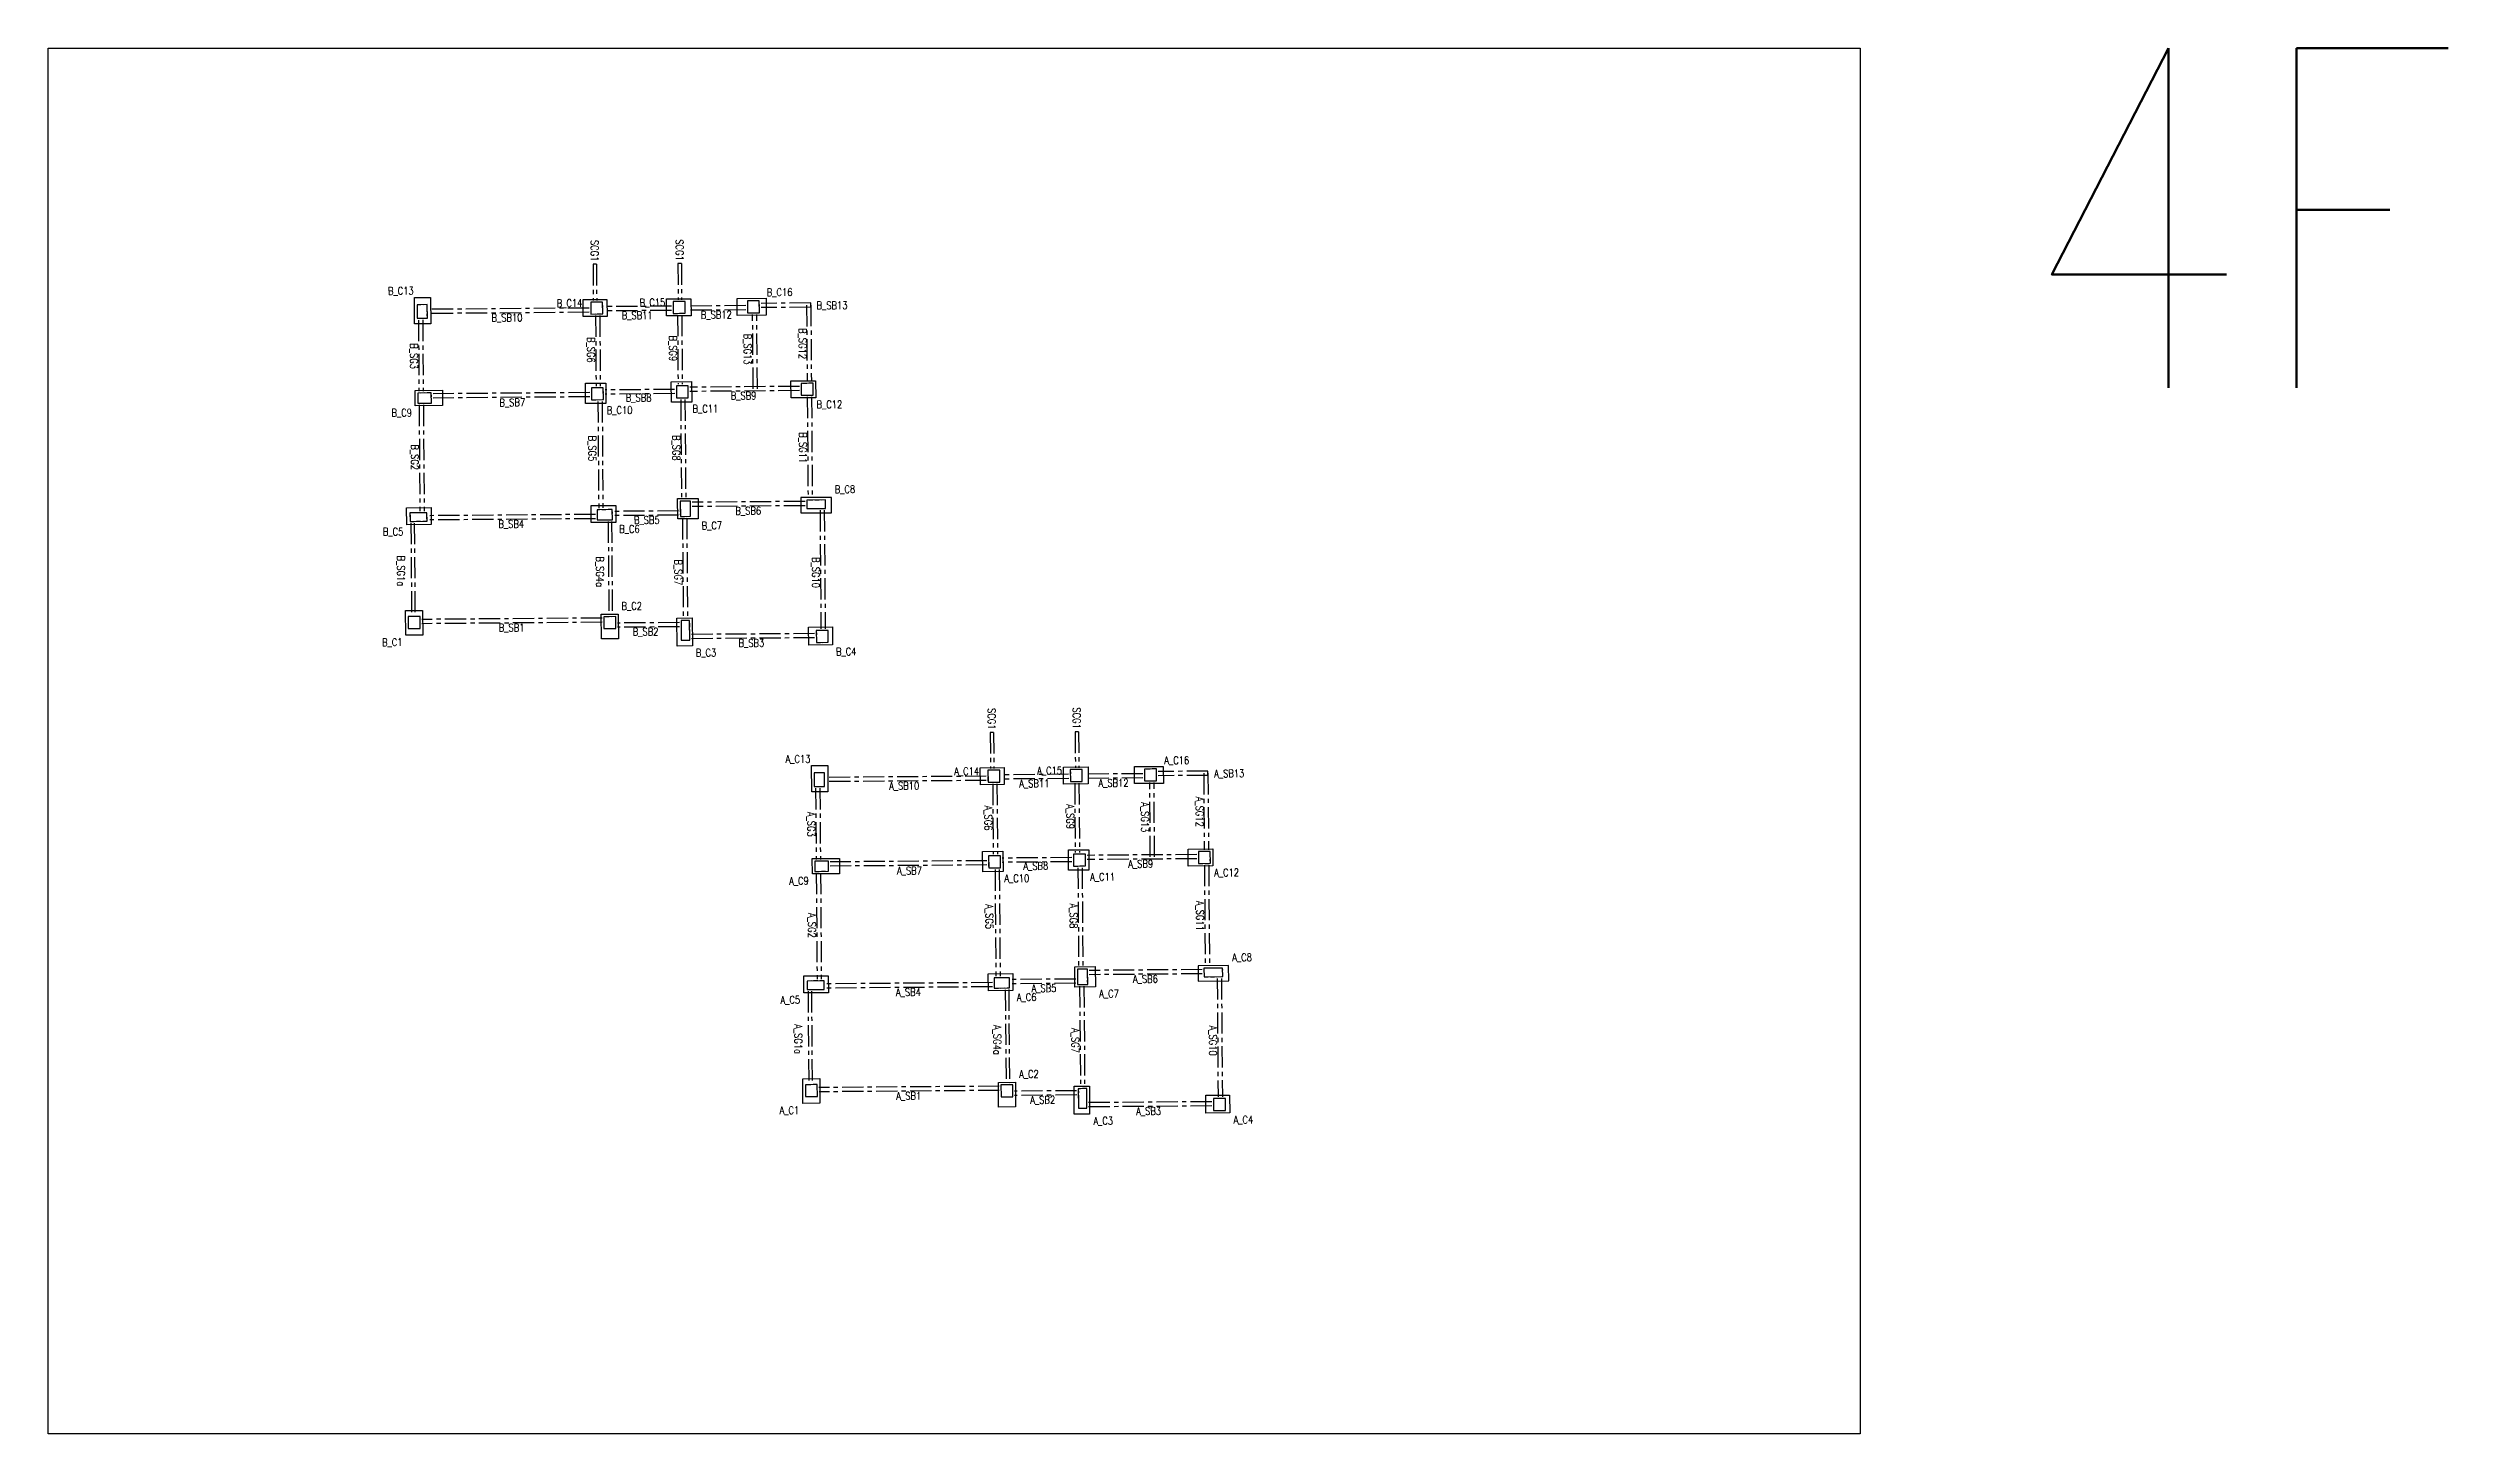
# Model space of a CAD drawing. Header units: millimetres. Extents: x 39613 to 69886, y 27475 to 191272.
# Drawn here: x 50002 to 64126, y 64097 to 72252 of the extents above; entities that cross this region are included whole.
import ezdxf
from ezdxf.enums import TextEntityAlignment as Align

# ---------------------------------------------------------------- set-up
doc = ezdxf.new("R2010")
doc.units = ezdxf.units.MM
doc.header["$LTSCALE"] = 100
doc.header["$MEASUREMENT"] = 0
doc.linetypes.add('CENTER', pattern=[2, 1.25, -0.25, 0.25, -0.25])
doc.linetypes.add('HIDDEN', pattern=[0.375, 0.25, -0.125])
for name, color, linetype in [('TC-COLUMN', 1, 'Continuous'), ('TC-TB', 2, 'Continuous'), ('TC-TC', 4, 'Continuous'), ('TC-虛鋼柱', 4, 'HIDDEN'), ('TC-鋼柱', 11, 'Continuous'), ('TC-鋼粱', 183, 'CENTER')]:
    doc.layers.add(name, color=color, linetype=linetype)
doc.styles.get("Standard").update_dxf_attribs({"font": 'txt.shx', "width": 0.8, "bigfont": 'ae.shx'})

msp = doc.modelspace()

# ---------------------------------------------------------------- linework, layer by layer
at = {"layer": 'Defpoints'}
msp.add_lwpolyline([(60666.19, 72252.05), (60666.19, 64096.68), (50001.56, 64096.68), (50001.56, 72252.05)], close=True, dxfattribs=at)
at = {"layer": 'TC-COLUMN'}
for points in [[(52159.46, 70628.93), (52158.27, 70783.93), (52253.27, 70784.66), (52254.46, 70629.66)], [(53150.73, 70771.55), (53290.73, 70772.62), (53291.49, 70672.63), (53151.5, 70671.55)], [(53640.78, 70775.31), (53785.77, 70776.43), (53786.54, 70676.43), (53641.54, 70675.32)], [(54057.66, 70778.51), (54227.65, 70779.82), (54228.42, 70679.82), (54058.42, 70678.52)], [(52322.47, 70237.99), (52323.16, 70147.99), (52163.17, 70146.76), (52162.47, 70236.76)], [(53284.57, 70280.56), (53285.49, 70160.57), (53165.49, 70159.64), (53164.57, 70279.64)], [(53789.35, 70288.94), (53790.27, 70168.94), (53670.27, 70168.02), (53669.35, 70288.02)], [(54374.36, 70293.21), (54519.35, 70294.32), (54520.12, 70194.33), (54375.13, 70193.21)], [(52111.67, 69546.53), (52256.66, 69547.65), (52257.43, 69447.65), (52112.44, 69446.54)], [(53197.6, 69559.87), (53342.59, 69560.99), (53343.36, 69460.99), (53198.37, 69459.88)], [(53827.3, 69601.71), (53828.22, 69481.71), (53708.22, 69480.79), (53707.3, 69600.79)], [(54432.28, 69606.35), (54432.97, 69516.35), (54612.96, 69517.74), (54612.27, 69607.74)], [(52107.43, 68796.42), (52106.32, 68941.41), (52206.31, 68942.18), (52207.43, 68797.18)], [(53258.63, 68775.32), (53257.51, 68920.31), (53357.51, 68921.08), (53358.62, 68776.09)], [(53702.83, 68897.93), (53792.83, 68898.62), (53794.1, 68733.62), (53704.1, 68732.93)], [(54478.13, 68844.19), (54618.13, 68845.26), (54618.93, 68740.26), (54478.94, 68739.19)], [(54496.89, 67874.3), (54495.7, 68029.3), (54590.7, 68030.03), (54591.89, 67875.03)], [(55488.16, 68016.92), (55628.16, 68017.99), (55628.92, 67918), (55488.93, 67916.92)], [(55978.21, 68020.68), (56123.2, 68021.8), (56123.97, 67921.8), (55978.98, 67920.69)], [(56565.85, 67925.19), (56395.85, 67923.89), (56395.09, 68023.88), (56565.08, 68025.19)], [(55622, 67525.93), (55622.92, 67405.94), (55502.92, 67405.01), (55502, 67525.01)], [(56126.78, 67534.31), (56127.7, 67414.31), (56007.7, 67413.39), (56006.78, 67533.39)], [(56711.79, 67538.58), (56856.78, 67539.69), (56857.55, 67439.7), (56712.56, 67438.58)], [(54659.9, 67483.36), (54660.59, 67393.36), (54500.6, 67392.13), (54499.91, 67482.13)], [(56164.73, 66847.08), (56165.65, 66727.08), (56045.65, 66726.16), (56044.73, 66846.16)], [(56769.71, 66851.72), (56770.4, 66761.72), (56950.39, 66763.11), (56949.7, 66853.11)], [(54449.1, 66791.9), (54594.09, 66793.02), (54594.86, 66693.02), (54449.87, 66691.91)], [(55535.03, 66805.24), (55680.02, 66806.36), (55680.79, 66706.36), (55535.8, 66705.25)], [(54444.86, 66041.79), (54443.75, 66186.78), (54543.74, 66187.55), (54544.86, 66042.55)], [(55596.06, 66020.69), (55594.94, 66165.68), (55694.94, 66166.45), (55696.05, 66021.46)], [(56040.26, 66143.3), (56130.26, 66143.99), (56131.53, 65978.99), (56041.53, 65978.3)], [(56815.56, 66089.56), (56955.56, 66090.63), (56956.36, 65985.63), (56816.37, 65984.56)]]:
    msp.add_lwpolyline(points, close=True, dxfattribs=at)
at = {"layer": 'TC-虛鋼柱'}
for points in [[(52174.21, 70661.55), (52234.21, 70662.01), (52233.6, 70742), (52173.6, 70741.54)], [(53196.38, 70686.9), (53266.38, 70687.43), (53265.84, 70757.43), (53195.84, 70756.9)], [(53681.43, 70690.62), (53751.43, 70691.16), (53750.89, 70761.16), (53680.89, 70760.62)], [(54118.31, 70693.98), (54188.3, 70694.52), (54187.77, 70764.51), (54117.77, 70763.98)], [(52178.05, 70161.87), (52258.05, 70162.49), (52257.59, 70222.49), (52177.59, 70221.87)], [(53200.32, 70182.41), (53270.32, 70182.95), (53269.78, 70252.95), (53199.78, 70252.41)], [(53700.08, 70193.25), (53770.08, 70193.79), (53769.54, 70263.79), (53699.54, 70263.25)], [(54435.01, 70208.67), (54505.01, 70209.21), (54504.47, 70279.21), (54434.47, 70278.67)], [(52132.28, 69466.69), (52232.28, 69467.46), (52231.9, 69517.46), (52131.9, 69516.69)], [(53233.25, 69475.14), (53323.25, 69475.84), (53322.79, 69535.83), (53232.79, 69535.14)], [(53723.1, 69495.91), (53783.1, 69496.37), (53782.41, 69586.37), (53722.41, 69585.9)], [(54577.77, 69542.46), (54577.39, 69592.46), (54467.39, 69591.61), (54467.78, 69541.62)], [(52122.12, 68836.53), (52192.12, 68837.07), (52191.58, 68907.07), (52121.58, 68906.53)], [(53273.16, 68835.43), (53343.16, 68835.97), (53342.62, 68905.97), (53272.63, 68905.43)], [(53728.83, 68768.11), (53778.83, 68768.5), (53777.95, 68883.49), (53727.95, 68883.11)], [(54523.82, 68754.53), (54593.82, 68755.07), (54593.28, 68825.07), (54523.28, 68824.53)], [(54511.64, 67906.92), (54571.64, 67907.38), (54571.03, 67987.37), (54511.03, 67986.91)], [(55533.81, 67932.27), (55603.81, 67932.8), (55603.27, 68002.8), (55533.27, 68002.27)], [(56018.86, 67935.99), (56088.86, 67936.53), (56088.32, 68006.53), (56018.32, 68005.99)], [(56455.74, 67939.35), (56525.74, 67939.89), (56525.2, 68009.88), (56455.2, 68009.35)], [(56772.44, 67454.04), (56842.44, 67454.58), (56841.9, 67524.58), (56771.9, 67524.04)], [(54515.48, 67407.24), (54595.48, 67407.86), (54595.02, 67467.86), (54515.02, 67467.24)], [(55537.75, 67427.78), (55607.75, 67428.32), (55607.21, 67498.32), (55537.21, 67497.78)], [(56037.51, 67438.62), (56107.51, 67439.16), (56106.97, 67509.16), (56036.97, 67508.62)], [(56060.54, 66741.28), (56120.53, 66741.74), (56119.84, 66831.74), (56059.84, 66831.27)], [(56915.2, 66787.83), (56914.82, 66837.83), (56804.82, 66836.98), (56805.21, 66786.99)], [(54469.71, 66712.06), (54569.71, 66712.83), (54569.33, 66762.83), (54469.33, 66762.06)], [(55570.68, 66720.51), (55660.68, 66721.21), (55660.22, 66781.2), (55570.22, 66780.51)], [(54459.55, 66081.9), (54529.55, 66082.44), (54529.01, 66152.44), (54459.01, 66151.9)], [(55610.59, 66080.8), (55680.59, 66081.34), (55680.05, 66151.34), (55610.06, 66150.8)], [(56066.26, 66013.48), (56116.26, 66013.87), (56115.38, 66128.86), (56065.38, 66128.48)], [(56861.25, 65999.9), (56931.25, 66000.44), (56930.71, 66070.44), (56860.71, 66069.9)]]:
    msp.add_lwpolyline(points, close=True, dxfattribs=at)
at = {"layer": 'TC-鋼柱'}
for points in [[(52174.21, 70661.55), (52234.21, 70662.01), (52233.6, 70742), (52173.6, 70741.54)], [(53196.38, 70686.9), (53266.38, 70687.43), (53265.84, 70757.43), (53195.84, 70756.9)], [(53681.43, 70690.62), (53751.43, 70691.16), (53750.89, 70761.16), (53680.89, 70760.62)], [(54118.31, 70693.98), (54188.3, 70694.52), (54187.77, 70764.51), (54117.77, 70763.98)], [(52178.05, 70161.87), (52258.05, 70162.49), (52257.59, 70222.49), (52177.59, 70221.87)], [(53200.32, 70182.41), (53270.32, 70182.95), (53269.78, 70252.95), (53199.78, 70252.41)], [(53700.08, 70193.25), (53770.08, 70193.79), (53769.54, 70263.79), (53699.54, 70263.25)], [(54435.01, 70208.67), (54505.01, 70209.21), (54504.47, 70279.21), (54434.47, 70278.67)], [(52132.28, 69466.69), (52232.28, 69467.46), (52231.9, 69517.46), (52131.9, 69516.69)], [(53233.25, 69475.14), (53323.25, 69475.84), (53322.79, 69535.83), (53232.79, 69535.14)], [(53723.1, 69495.91), (53783.1, 69496.37), (53782.41, 69586.37), (53722.41, 69585.9)], [(54577.77, 69542.46), (54577.39, 69592.46), (54467.39, 69591.61), (54467.78, 69541.62)], [(52122.12, 68836.53), (52192.12, 68837.07), (52191.58, 68907.07), (52121.58, 68906.53)], [(53273.16, 68835.43), (53343.16, 68835.97), (53342.62, 68905.97), (53272.63, 68905.43)], [(53728.83, 68768.11), (53778.83, 68768.5), (53777.95, 68883.49), (53727.95, 68883.11)], [(54523.82, 68754.53), (54593.82, 68755.07), (54593.28, 68825.07), (54523.28, 68824.53)], [(54511.64, 67906.92), (54571.64, 67907.38), (54571.03, 67987.37), (54511.03, 67986.91)], [(55533.81, 67932.27), (55603.81, 67932.8), (55603.27, 68002.8), (55533.27, 68002.27)], [(56018.86, 67935.99), (56088.86, 67936.53), (56088.32, 68006.53), (56018.32, 68005.99)], [(56455.74, 67939.35), (56525.74, 67939.89), (56525.2, 68009.88), (56455.2, 68009.35)], [(56772.44, 67454.04), (56842.44, 67454.58), (56841.9, 67524.58), (56771.9, 67524.04)], [(54515.48, 67407.24), (54595.48, 67407.86), (54595.02, 67467.86), (54515.02, 67467.24)], [(55537.75, 67427.78), (55607.75, 67428.32), (55607.21, 67498.32), (55537.21, 67497.78)], [(56037.51, 67438.62), (56107.51, 67439.16), (56106.97, 67509.16), (56036.97, 67508.62)], [(56060.54, 66741.28), (56120.53, 66741.74), (56119.84, 66831.74), (56059.84, 66831.27)], [(56915.2, 66787.83), (56914.82, 66837.83), (56804.82, 66836.98), (56805.21, 66786.99)], [(54469.71, 66712.06), (54569.71, 66712.83), (54569.33, 66762.83), (54469.33, 66762.06)], [(55570.68, 66720.51), (55660.68, 66721.21), (55660.22, 66781.2), (55570.22, 66780.51)], [(54459.55, 66081.9), (54529.55, 66082.44), (54529.01, 66152.44), (54459.01, 66151.9)], [(55610.59, 66080.8), (55680.59, 66081.34), (55680.05, 66151.34), (55610.06, 66150.8)], [(56066.26, 66013.48), (56116.26, 66013.87), (56115.38, 66128.86), (56065.38, 66128.48)], [(56861.25, 65999.9), (56931.25, 66000.44), (56930.71, 66070.44), (56860.71, 66069.9)]]:
    msp.add_lwpolyline(points, close=True, dxfattribs=at)
at = {"layer": 'TC-鋼粱'}
for p, q in [((53229.13, 70979.68), (53209.14, 70979.52)), ((53209.14, 70979.52), (53210.77, 70767.01)), ((53229.13, 70979.68), (53230.77, 70767.16)), ((53729.18, 70983.52), (53709.18, 70983.36)), ((53709.18, 70983.36), (53710.81, 70770.85)), ((53729.18, 70983.52), (53730.81, 70771)), ((52181.79, 70651.6), (52185.01, 70231.93)), ((52206.79, 70651.8), (52210.01, 70232.12)), ((53186.11, 70721.82), (52243.81, 70714.58)), ((53186.31, 70696.82), (52244, 70689.58)), ((53223.93, 70677.11), (53227.12, 70262.62)), ((53248.93, 70677.3), (53252.12, 70262.81)), ((53671.1, 70733.04), (53276.05, 70730.01)), ((53671.29, 70708.05), (53276.25, 70705.01)), ((53706.5, 70680.81), (53709.63, 70273.33)), ((53731.5, 70681.01), (53734.63, 70273.52)), ((54107.98, 70736.4), (53761.1, 70733.74)), ((54108.17, 70711.4), (53761.29, 70708.74)), ((54151.74, 70246.5), (54148.38, 70684.21)), ((54176.74, 70246.69), (54173.38, 70684.4)), ((54490.84, 70751.84), (54197.88, 70749.59)), ((54491.03, 70726.84), (54198.07, 70724.59)), ((54465.94, 70739.15), (54469.39, 70288.94)), ((54491.03, 70726.84), (54490.84, 70751.84)), ((54490.94, 70739.34), (54494.39, 70289.13)), ((53189.99, 70224.65), (52267.63, 70217.56)), ((53689.69, 70243.17), (53279.88, 70240.03)), ((53689.89, 70218.17), (53280.07, 70215.03)), ((54424.61, 70261.1), (53779.6, 70256.14)), ((54424.8, 70236.1), (53779.79, 70231.14)), ((52185.63, 70151.93), (52190.43, 69527.14)), ((52210.63, 70152.12), (52215.42, 69527.33)), ((53190.18, 70199.65), (52267.82, 70192.57)), ((53237.89, 70172.7), (53242.71, 69545.22)), ((53262.89, 70172.89), (53267.71, 69545.41)), ((53725.32, 70183.45), (53729.84, 69595.96)), ((53750.32, 70183.64), (53754.84, 69596.15)), ((54470.09, 70198.94), (54474.67, 69601.67)), ((54495.08, 70199.14), (54499.67, 69601.86)), ((53223, 69507.57), (52242.03, 69500.03)), ((53712.86, 69528.33), (53332.87, 69525.41)), ((53713.05, 69503.33), (53333.06, 69500.41)), ((54457.45, 69584.04), (53792.47, 69578.93)), ((54457.64, 69559.04), (53792.66, 69553.93)), ((54545.35, 69532.21), (54550.71, 68834.74)), ((54570.35, 69532.4), (54575.71, 68834.94)), ((52137.36, 69456.73), (52141.51, 68916.68)), ((52157.36, 69456.88), (52161.51, 68916.83)), ((53223.19, 69482.57), (52242.22, 69475.03)), ((53298.32, 69465.64), (53302.55, 68915.66)), ((53318.32, 69465.8), (53322.55, 68915.81)), ((53735.82, 69485.87), (53740.37, 68893.21)), ((53760.82, 69486.06), (53765.37, 68893.4)), ((53262.68, 68897.85), (52201.72, 68889.71)), ((53262.88, 68872.86), (52201.91, 68864.71)), ((53718.04, 68871.35), (53352.91, 68868.55)), ((53718.23, 68846.35), (53353.1, 68843.55)), ((54513.42, 68806.65), (53788.58, 68801.08)), ((54513.61, 68781.65), (53788.77, 68776.08)), ((55566.56, 68225.05), (55546.57, 68224.89)), ((55546.57, 68224.89), (55548.2, 68012.38)), ((55566.56, 68225.05), (55568.2, 68012.53)), ((56066.61, 68228.89), (56046.61, 68228.73)), ((56046.61, 68228.73), (56048.24, 68016.22)), ((56066.61, 68228.89), (56068.24, 68016.37)), ((55523.54, 67967.19), (54581.24, 67959.95)), ((55523.74, 67942.19), (54581.43, 67934.95)), ((56008.53, 67978.41), (55613.48, 67975.38)), ((56008.72, 67953.41), (55613.68, 67950.38)), ((56445.41, 67981.77), (56098.53, 67979.11)), ((56445.6, 67956.77), (56098.72, 67954.11)), ((56828.27, 67997.21), (56535.31, 67994.96)), ((56828.46, 67972.21), (56535.5, 67969.96)), ((56803.37, 67984.52), (56806.82, 67534.31)), ((56828.46, 67972.21), (56828.27, 67997.21)), ((56828.37, 67984.71), (56831.82, 67534.5)), ((54519.22, 67896.97), (54522.44, 67477.3)), ((54544.22, 67897.17), (54547.44, 67477.49)), ((55561.36, 67922.48), (55564.55, 67507.99)), ((55586.36, 67922.67), (55589.55, 67508.18)), ((56043.93, 67926.18), (56047.06, 67518.7)), ((56068.93, 67926.38), (56072.06, 67518.89)), ((56489.17, 67491.87), (56485.81, 67929.58)), ((56514.17, 67492.06), (56510.81, 67929.77)), ((54523.06, 67397.3), (54527.86, 66772.51)), ((54548.06, 67397.49), (54552.85, 66772.7)), ((55527.42, 67470.02), (54605.06, 67462.93)), ((55527.61, 67445.02), (54605.25, 67437.93)), ((55575.32, 67418.07), (55580.14, 66790.59)), ((55600.32, 67418.26), (55605.14, 66790.78)), ((56027.12, 67488.54), (55617.31, 67485.4)), ((56027.32, 67463.54), (55617.5, 67460.4)), ((56062.76, 67428.81), (56067.27, 66841.33)), ((56087.75, 67429.01), (56092.27, 66841.52)), ((56762.04, 67506.47), (56117.03, 67501.51)), ((56762.23, 67481.47), (56117.22, 67476.51)), ((56807.52, 67444.31), (56812.1, 66847.04)), ((56832.51, 67444.51), (56837.1, 66847.23)), ((56794.88, 66829.41), (56129.9, 66824.3)), ((54474.79, 66702.1), (54478.94, 66162.05)), ((54494.79, 66702.25), (54498.94, 66162.2)), ((55560.43, 66752.94), (54579.46, 66745.4)), ((55560.62, 66727.94), (54579.65, 66720.4)), ((55635.76, 66711.01), (55639.98, 66161.03)), ((55655.75, 66711.17), (55659.98, 66161.18)), ((56050.29, 66773.7), (55670.3, 66770.78)), ((56050.48, 66748.7), (55670.49, 66745.78)), ((56073.25, 66731.24), (56077.8, 66138.58)), ((56098.25, 66731.43), (56102.8, 66138.77)), ((56795.07, 66804.41), (56130.09, 66799.3)), ((56882.78, 66777.58), (56888.14, 66080.11)), ((56907.78, 66777.77), (56913.14, 66080.31)), ((55600.11, 66143.22), (54539.15, 66135.08)), ((55600.31, 66118.23), (54539.34, 66110.08)), ((56055.47, 66116.72), (55690.34, 66113.92)), ((56055.66, 66091.72), (55690.53, 66088.92)), ((56850.85, 66052.02), (56126.01, 66046.45)), ((56851.04, 66027.02), (56126.2, 66021.45))]:
    msp.add_line(p, q, dxfattribs=at)

# ---------------------------------------------------------------- texts
at = {"layer": 'Defpoints', "color": 2, "width": 0.8}
msp.add_text('4F', height=2000, rotation=360, dxfattribs=at).set_placement((61589.25, 72252.05), align=Align.TOP_LEFT)
at = {"layer": 'TC-TB', "width": 0.8}
for s, rotation, p in [('SCG1', 270.440027, (53218.52, 71059.6)), ('SCG1', 270.440027, (53718.57, 71063.44)), ('B_SB10', 0.440027, (52702.86, 70665.61)), ('B_SB11', 0.440027, (53468.98, 70678.99)), ('B_SB12', 0.440027, (53934.94, 70682.57)), ('B_SB13', 0.440027, (54615.98, 70737.8)), ('B_SG3', 270, (52155.92, 70439.06)), ('B_SG6', 270, (53197.98, 70475.9)), ('B_SG9', 270, (53680.39, 70484.36)), ('B_SG13', 270, (54119.95, 70480.12)), ('B_SG12', 270, (54442.67, 70512.7)), ('B_SB8', 0.440027, (53477.65, 70194.18)), ('B_SB9', 0.440027, (54095, 70206.06)), ('B_SB7', 0.440027, (52734.23, 70166.15)), ('B_SG5', 270, (53205.02, 69895.69)), ('B_SG8', 270, (53700, 69899.49)), ('B_SG11', 270, (54444.88, 69900.1)), ('B_SG2', 270, (52160.49, 69844.32)), ('B_SB5', 0.440027, (53525.76, 69474.39)), ('B_SB6', 0.440027, (54122.86, 69528.97)), ('B_SB4', 0.440027, (52727.92, 69451.26)), ('B_SG1a', 270, (52079.52, 69174.99)), ('B_SG4a', 270, (53250.59, 69170.27)), ('B_SG7', 270, (53710.77, 69166.83)), ('B_SG10', 270, (54520.66, 69165.77)), ('B_SB1', 0.440027, (52730.11, 68841.26)), ('B_SB2', 0.440027, (53518.38, 68817.31)), ('B_SB3', 0.440027, (54141.4, 68751.29)), ('SCG1', 270.440027, (56056, 68308.81)), ('SCG1', 270.440027, (55555.95, 68304.97)), ('A_SB11', 0.440027, (55806.41, 67924.36)), ('A_SB12', 0.440027, (56272.37, 67927.94)), ('A_SB13', 0.440027, (56953.41, 67983.17)), ('A_SB10', 0.440027, (55040.29, 67910.98)), ('A_SG9', 270, (56017.82, 67729.73)), ('A_SG13', 270, (56457.38, 67725.49)), ('A_SG12', 270, (56780.1, 67758.07)), ('A_SG3', 270, (54493.35, 67684.43)), ('A_SG6', 270, (55535.41, 67721.27)), ('A_SB7', 0.440027, (55071.66, 67411.52)), ('A_SB8', 0.440027, (55815.08, 67439.55)), ('A_SB9', 0.440027, (56432.43, 67451.43)), ('A_SG2', 270, (54497.92, 67089.69)), ('A_SG5', 270, (55542.45, 67141.06)), ('A_SG8', 270, (56037.44, 67144.86)), ('A_SG11', 270, (56782.31, 67145.47)), ('A_SB4', 0.440027, (55065.35, 66696.63)), ('A_SB5', 0.440027, (55863.19, 66719.76)), ('A_SB6', 0.440027, (56460.29, 66774.34)), ('A_SG1a', 270, (54416.95, 66420.36)), ('A_SG4a', 270, (55588.02, 66415.64)), ('A_SG7', 270, (56048.2, 66412.2)), ('A_SG10', 270, (56858.09, 66411.14)), ('A_SB1', 0.440027, (55067.54, 66086.63)), ('A_SB2', 0.440027, (55855.81, 66062.68)), ('A_SB3', 0.440027, (56478.83, 65996.66))]:
    msp.add_text(s, height=45, rotation=rotation, dxfattribs=at).set_placement(p, align=Align.MIDDLE_CENTER)
at = {"layer": 'TC-TC', "width": 0.8}
for s, p in [('B_C13', (52077.97, 70823.31)), ('B_C14', (53070.89, 70750.94)), ('B_C15', (53558.93, 70754.68)), ('B_C16', (54307.38, 70815.43)), ('B_C9', (52083.48, 70106.15)), ('B_C10', (53365.79, 70121.18)), ('B_C11', (53870.57, 70129.56)), ('B_C12', (54600.43, 70154.94)), ('B_C8', (54691.9, 69655.85)), ('B_C5', (52032.75, 69405.92)), ('B_C6', (53423.67, 69421.61)), ('B_C7', (53908.52, 69442.33)), ('B_C2', (53437.14, 68969.19)), ('B_C1', (52027.74, 68755.8)), ('B_C3', (53874.4, 68694.24)), ('B_C4', (54699.24, 68700.58)), ('A_C13', (54415.4, 68068.68)), ('A_C16', (56644.81, 68060.8)), ('A_C14', (55408.32, 67996.31)), ('A_C15', (55896.36, 68000.05)), ('A_C10', (55703.22, 67366.55)), ('A_C11', (56208, 67374.93)), ('A_C12', (56937.86, 67400.31)), ('A_C9', (54420.91, 67351.52)), ('A_C8', (57029.33, 66901.22)), ('A_C5', (54370.18, 66651.29)), ('A_C6', (55761.1, 66666.98)), ('A_C7', (56245.95, 66687.7)), ('A_C2', (55774.57, 66214.56)), ('A_C1', (54365.17, 66001.17)), ('A_C4', (57036.67, 65945.94)), ('A_C3', (56211.83, 65939.61))]:
    msp.add_text(s, height=45, rotation=0.440027, dxfattribs=at).set_placement(p, align=Align.MIDDLE_CENTER)

doc.saveas('drawing.dxf')
